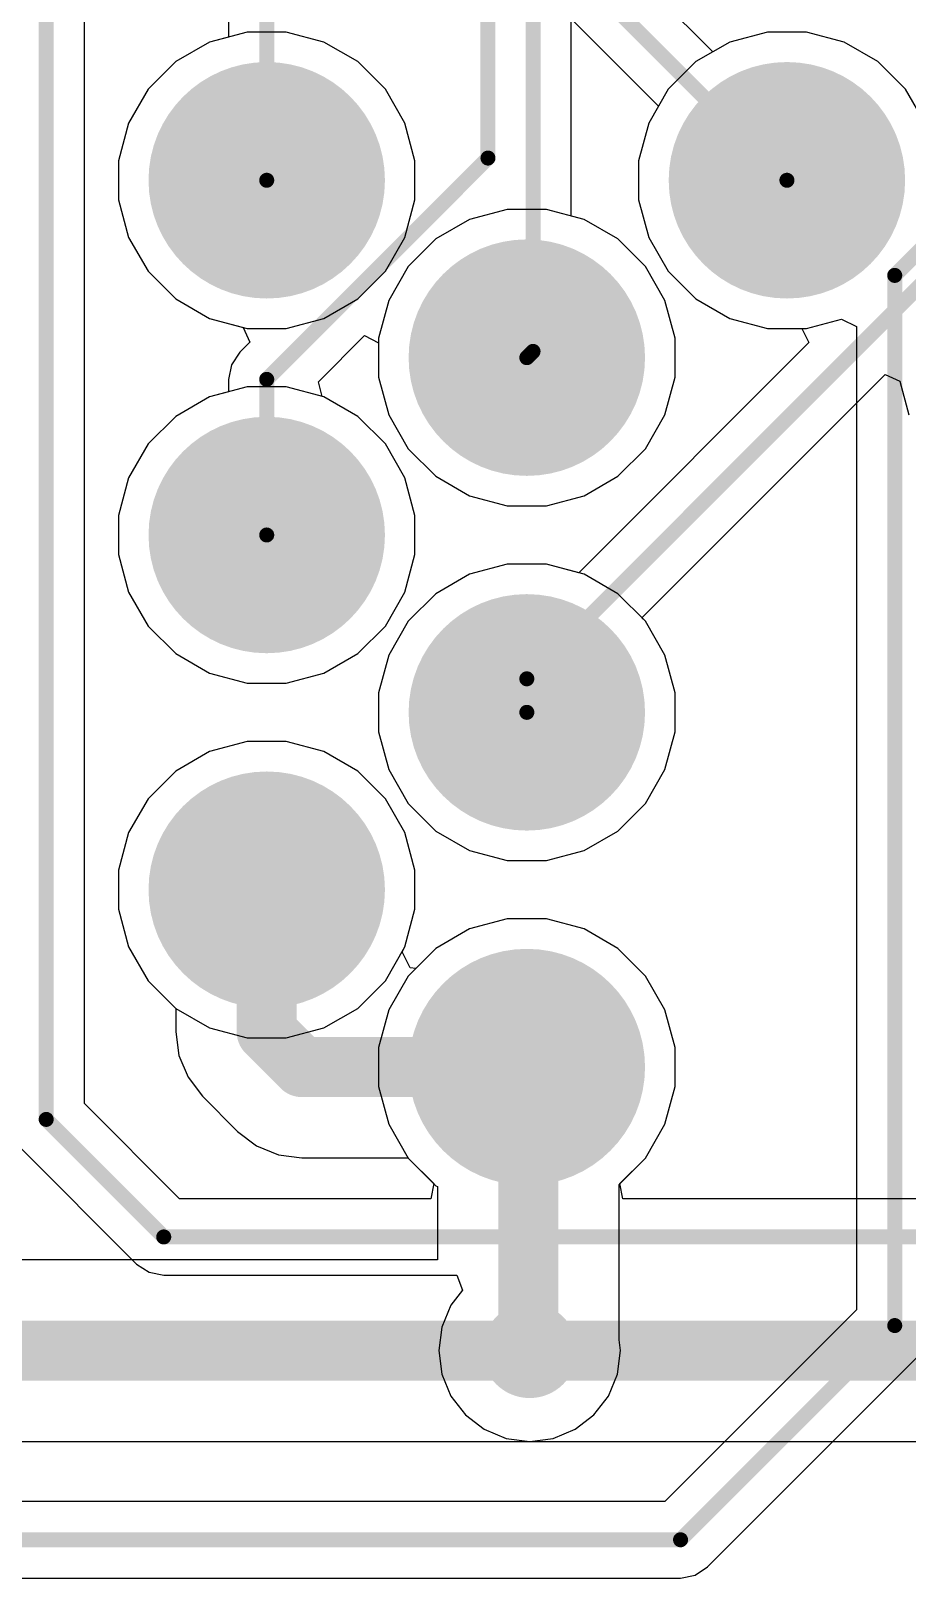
# Model space of a CAD drawing. Header units: millimetres. Extents: x 1 to 134, y -1 to 87.
# Drawn here: x 98.09 to 105.5, y 10.5 to 23.58 of the extents above; entities that cross this region are included whole.
import ezdxf

# ---------------------------------------------------------------- set-up
doc = ezdxf.new("R2010")
doc.units = ezdxf.units.MM
for name, color, linetype in [('BottomLayer', 5, 'Continuous'), ('BottomSolder', 6, 'Continuous'), ('MultiLayer', 9, 'Continuous'), ('PadHoleLayer', 156, 'Continuous'), ('TopLayer', 1, 'Continuous'), ('TopSolder', 216, 'Continuous'), ('ViaHoleLayer', 16, 'Continuous')]:
    doc.layers.add(name, color=color, linetype=linetype)

# ---------------------------------------------------------------- blocks, each defined once
blk = doc.blocks.new('1_1376430_8_1')
at = {"layer": 'BottomLayer'}
h = blk.add_hatch(color=5, dxfattribs=at)
edge = h.paths.add_edge_path()
edge.add_arc((32.5499349, 4.72499182), 1.00000054, 0, 360)
h = blk.add_hatch(color=5, dxfattribs=at)
edge = h.paths.add_edge_path()
edge.add_arc((36.9499261, 4.72499182), 1.00000054, 0, 360)
h = blk.add_hatch(color=5, dxfattribs=at)
edge = h.paths.add_edge_path()
edge.add_arc((34.7499305, 3.22499482), 1.00000054, 0, 360)
h = blk.add_hatch(color=5, dxfattribs=at)
edge = h.paths.add_edge_path()
edge.add_arc((32.5499349, 1.72499782), 1.00000054, 0, 360)
h = blk.add_hatch(color=5, dxfattribs=at)
edge = h.paths.add_edge_path()
edge.add_arc((34.7499305, 0.22500082), 1.00000054, 0, 360)
h = blk.add_hatch(color=5, dxfattribs=at)
edge = h.paths.add_edge_path()
edge.add_arc((32.5499349, -1.27499618), 1.00000054, 0, 360)
h = blk.add_hatch(color=5, dxfattribs=at)
edge = h.paths.add_edge_path()
edge.add_arc((34.7499305, -2.77499318), 1.00000054, 0, 360)
at = {"layer": 'BottomSolder'}
h = blk.add_hatch(color=6, dxfattribs=at)
edge = h.paths.add_edge_path()
edge.add_arc((32.5499349, 4.72499182), 1.00000054, 0, 360)
h = blk.add_hatch(color=6, dxfattribs=at)
edge = h.paths.add_edge_path()
edge.add_arc((36.9499261, 4.72499182), 1.00000054, 0, 360)
h = blk.add_hatch(color=6, dxfattribs=at)
edge = h.paths.add_edge_path()
edge.add_arc((34.7499305, 3.22499482), 1.00000054, 0, 360)
h = blk.add_hatch(color=6, dxfattribs=at)
edge = h.paths.add_edge_path()
edge.add_arc((32.5499349, 1.72499782), 1.00000054, 0, 360)
h = blk.add_hatch(color=6, dxfattribs=at)
edge = h.paths.add_edge_path()
edge.add_arc((34.7499305, 0.22500082), 1.00000054, 0, 360)
h = blk.add_hatch(color=6, dxfattribs=at)
edge = h.paths.add_edge_path()
edge.add_arc((32.5499349, -1.27499618), 1.00000054, 0, 360)
h = blk.add_hatch(color=6, dxfattribs=at)
edge = h.paths.add_edge_path()
edge.add_arc((34.7499305, -2.77499318), 1.00000054, 0, 360)
at = {"layer": 'MultiLayer'}
h = blk.add_hatch(color=9, dxfattribs=at)
edge = h.paths.add_edge_path()
edge.add_arc((32.5499349, 4.72499182), 1.00000054, 0, 360)
h = blk.add_hatch(color=9, dxfattribs=at)
edge = h.paths.add_edge_path()
edge.add_arc((36.9499261, 4.72499182), 1.00000054, 0, 360)
h = blk.add_hatch(color=9, dxfattribs=at)
edge = h.paths.add_edge_path()
edge.add_arc((34.7499305, 3.22499482), 1.00000054, 0, 360)
h = blk.add_hatch(color=9, dxfattribs=at)
edge = h.paths.add_edge_path()
edge.add_arc((32.5499349, 1.72499782), 1.00000054, 0, 360)
h = blk.add_hatch(color=9, dxfattribs=at)
edge = h.paths.add_edge_path()
edge.add_arc((34.7499305, 0.22500082), 1.00000054, 0, 360)
h = blk.add_hatch(color=9, dxfattribs=at)
edge = h.paths.add_edge_path()
edge.add_arc((32.5499349, -1.27499618), 1.00000054, 0, 360)
h = blk.add_hatch(color=9, dxfattribs=at)
edge = h.paths.add_edge_path()
edge.add_arc((34.7499305, -2.77499318), 1.00000054, 0, 360)
at = {"layer": 'PadHoleLayer'}
h = blk.add_hatch(color=156, dxfattribs=at)
edge = h.paths.add_edge_path()
edge.add_arc((32.5499349, 4.72499182), 0.60500006, 0, 360)
h = blk.add_hatch(color=156, dxfattribs=at)
edge = h.paths.add_edge_path()
edge.add_arc((36.9499261, 4.72499182), 0.60500006, 0, 360)
h = blk.add_hatch(color=156, dxfattribs=at)
edge = h.paths.add_edge_path()
edge.add_arc((34.7499305, 3.22499482), 0.60500006, 0, 360)
h = blk.add_hatch(color=156, dxfattribs=at)
edge = h.paths.add_edge_path()
edge.add_arc((32.5499349, 1.72499782), 0.60500006, 0, 360)
h = blk.add_hatch(color=156, dxfattribs=at)
edge = h.paths.add_edge_path()
edge.add_arc((34.7499305, 0.22500082), 0.60500006, 0, 360)
h = blk.add_hatch(color=156, dxfattribs=at)
edge = h.paths.add_edge_path()
edge.add_arc((32.5499349, -1.27499618), 0.60500006, 0, 360)
h = blk.add_hatch(color=156, dxfattribs=at)
edge = h.paths.add_edge_path()
edge.add_arc((34.7499305, -2.77499318), 0.60500006, 0, 360)
at = {"layer": 'TopLayer'}
h = blk.add_hatch(color=1, dxfattribs=at)
edge = h.paths.add_edge_path()
edge.add_arc((32.5499349, 4.72499182), 1.00000054, 0, 360)
h = blk.add_hatch(color=1, dxfattribs=at)
edge = h.paths.add_edge_path()
edge.add_arc((36.9499261, 4.72499182), 1.00000054, 0, 360)
h = blk.add_hatch(color=1, dxfattribs=at)
edge = h.paths.add_edge_path()
edge.add_arc((34.7499305, 3.22499482), 1.00000054, 0, 360)
h = blk.add_hatch(color=1, dxfattribs=at)
edge = h.paths.add_edge_path()
edge.add_arc((32.5499349, 1.72499782), 1.00000054, 0, 360)
h = blk.add_hatch(color=1, dxfattribs=at)
edge = h.paths.add_edge_path()
edge.add_arc((34.7499305, 0.22500082), 1.00000054, 0, 360)
h = blk.add_hatch(color=1, dxfattribs=at)
edge = h.paths.add_edge_path()
edge.add_arc((32.5499349, -1.27499618), 1.00000054, 0, 360)
h = blk.add_hatch(color=1, dxfattribs=at)
edge = h.paths.add_edge_path()
edge.add_arc((34.7499305, -2.77499318), 1.00000054, 0, 360)
at = {"layer": 'TopSolder'}
h = blk.add_hatch(color=216, dxfattribs=at)
edge = h.paths.add_edge_path()
edge.add_arc((32.5499349, 4.72499182), 1.00000054, 0, 360)
h = blk.add_hatch(color=216, dxfattribs=at)
edge = h.paths.add_edge_path()
edge.add_arc((36.9499261, 4.72499182), 1.00000054, 0, 360)
h = blk.add_hatch(color=216, dxfattribs=at)
edge = h.paths.add_edge_path()
edge.add_arc((34.7499305, 3.22499482), 1.00000054, 0, 360)
h = blk.add_hatch(color=216, dxfattribs=at)
edge = h.paths.add_edge_path()
edge.add_arc((32.5499349, 1.72499782), 1.00000054, 0, 360)
h = blk.add_hatch(color=216, dxfattribs=at)
edge = h.paths.add_edge_path()
edge.add_arc((34.7499305, 0.22500082), 1.00000054, 0, 360)
h = blk.add_hatch(color=216, dxfattribs=at)
edge = h.paths.add_edge_path()
edge.add_arc((32.5499349, -1.27499618), 1.00000054, 0, 360)
h = blk.add_hatch(color=216, dxfattribs=at)
edge = h.paths.add_edge_path()
edge.add_arc((34.7499305, -2.77499318), 1.00000054, 0, 360)

msp = doc.modelspace()

# ---------------------------------------------------------------- hatches: boundary and pattern name
at = {"layer": 'BottomLayer'}
h = msp.add_hatch(color=5, dxfattribs=at)
edge = h.paths.add_edge_path()
edge.add_arc((102.30896734, 12.4243973), 0.2999994, 0, 360)
at = {"layer": 'BottomSolder'}
h = msp.add_hatch(color=6, dxfattribs=at)
edge = h.paths.add_edge_path()
edge.add_arc((102.30896734, 12.4243973), 0.4015993999999999, 0, 360)
at = {"layer": 'TopLayer'}
h = msp.add_hatch(color=1, dxfattribs=at)
edge = h.paths.add_edge_path()
edge.add_arc((102.30896734, 12.4243973), 0.2999994, 0, 360)
at = {"layer": 'TopSolder'}
h = msp.add_hatch(color=216, dxfattribs=at)
edge = h.paths.add_edge_path()
edge.add_arc((102.30896734, 12.4243973), 0.4015993999999999, 0, 360)
at = {"layer": 'ViaHoleLayer'}
h = msp.add_hatch(color=16, dxfattribs=at)
edge = h.paths.add_edge_path()
edge.add_arc((102.30896734, 12.4243973), 0.1499997, 0, 360)

# ---------------------------------------------------------------- linework, layer by layer
at = {"layer": 'BottomLayer'}
for p, q in [((103.85697796, 23.4075351), (102.20312046, 25.0613926)), ((101.6504952, 24.69839866), (103.39916836, 22.9497255)), ((99.91964521999999, 23.5759752), (99.60071265999999, 23.4905169)), ((100.24982998, 23.5759752), (99.91964521999999, 23.5759752)), ((100.56876254, 23.4905169), (100.24982998, 23.5759752)), ((104.31963642, 23.5759752), (104.00070386, 23.4905169)), ((104.64982118, 23.5759752), (104.31963642, 23.5759752)), ((104.96875374, 23.4905169), (104.64982118, 23.5759752)), ((99.60071265999999, 23.4905169), (99.31476454, 23.32542452)), ((100.85471066, 23.32542452), (100.56876254, 23.4905169)), ((104.00070386, 23.4905169), (103.85697796, 23.4075351)), ((105.25470186, 23.32542452), (104.96875374, 23.4905169)), ((99.31476454, 23.32542452), (99.08128774, 23.09194772)), ((101.08818746, 23.09194772), (100.85471066, 23.32542452)), ((105.48817866, 23.09194772), (105.25470186, 23.32542452)), ((99.08128774, 23.09194772), (98.91619536, 22.8059996)), ((101.25327984, 22.8059996), (101.08818746, 23.09194772)), ((105.65327104, 22.8059996), (105.48817866, 23.09194772)), ((103.39916836, 22.9497255), (103.31618656, 22.8059996)), ((98.91619536, 22.8059996), (98.83073705999999, 22.48706704)), ((101.33873814, 22.48706704), (101.25327984, 22.8059996)), ((103.31618656, 22.8059996), (103.23072826, 22.48706704)), ((98.83073705999999, 22.48706704), (98.83073705999999, 22.15688228)), ((101.33873814, 22.15688228), (101.33873814, 22.48706704)), ((103.23072826, 22.48706704), (103.23072826, 22.15688228)), ((98.83073705999999, 22.15688228), (98.91619536, 21.83794972)), ((101.25327984, 21.83794972), (101.33873814, 22.15688228)), ((103.23072826, 22.15688228), (103.31618656, 21.83794972)), ((101.80070826, 21.9905199), (101.51476014, 21.82542752)), ((102.11964082, 22.0759782), (101.80070826, 21.9905199)), ((102.44982558, 22.0759782), (102.11964082, 22.0759782)), ((102.76875814, 21.9905199), (102.44982558, 22.0759782)), ((103.05470626, 21.82542752), (102.76875814, 21.9905199)), ((98.91619536, 21.83794972), (99.08128774, 21.5520016)), ((101.08818746, 21.5520016), (101.25327984, 21.83794972)), ((101.51476014, 21.82542752), (101.28128334, 21.59195072)), ((103.28818306, 21.59195072), (103.05470626, 21.82542752)), ((103.31618656, 21.83794972), (103.48127894, 21.5520016)), ((101.28128334, 21.59195072), (101.11619096, 21.3060026)), ((103.45327544, 21.3060026), (103.28818306, 21.59195072)), ((99.08128774, 21.5520016), (99.31476454, 21.3185248)), ((100.85471066, 21.3185248), (101.08818746, 21.5520016)), ((103.48127894, 21.5520016), (103.71475574, 21.3185248)), ((99.31476454, 21.3185248), (99.60071265999999, 21.15343242)), ((100.56876254, 21.15343242), (100.85471066, 21.3185248)), ((101.11619096, 21.3060026), (101.03073266, 20.98707004)), ((103.53873374, 20.98707004), (103.45327544, 21.3060026)), ((103.71475574, 21.3185248), (104.00070386, 21.15343242)), ((99.60071265999999, 21.15343242), (99.91964521999999, 21.06797412)), ((99.91964521999999, 21.06797412), (100.24982998, 21.06797412)), ((100.24982998, 21.06797412), (100.56876254, 21.15343242)), ((104.00070386, 21.15343242), (104.31963642, 21.06797412)), ((104.31963642, 21.06797412), (104.64982118, 21.06797412)), ((104.64982118, 21.06797412), (104.9460436, 21.14734658)), ((104.9460436, 21.14734658), (105.07304614, 21.08556362)), ((105.07304614, 21.08556362), (105.07304614, 12.77005574)), ((101.03073266, 20.98707004), (101.03073266, 20.65688528)), ((103.53873374, 20.65688528), (103.53873374, 20.98707004)), ((99.91964521999999, 20.5759812), (99.60071265999999, 20.4905229)), ((100.24982998, 20.5759812), (99.91964521999999, 20.5759812)), ((100.56876254, 20.4905229), (100.24982998, 20.5759812)), ((101.03073266, 20.65688528), (101.11619096, 20.33795272)), ((103.45327544, 20.33795272), (103.53873374, 20.65688528)), ((99.60071265999999, 20.4905229), (99.31476454, 20.32543052)), ((100.85471066, 20.32543052), (100.56876254, 20.4905229)), ((99.31476454, 20.32543052), (99.08128774, 20.09195372)), ((101.08818746, 20.09195372), (100.85471066, 20.32543052)), ((101.11619096, 20.33795272), (101.28128334, 20.0520046)), ((103.28818306, 20.0520046), (103.45327544, 20.33795272)), ((99.08128774, 20.09195372), (98.91619536, 19.8060056)), ((101.25327984, 19.8060056), (101.08818746, 20.09195372)), ((101.28128334, 20.0520046), (101.51476014, 19.8185278)), ((103.05470626, 19.8185278), (103.28818306, 20.0520046)), ((98.91619536, 19.8060056), (98.83073705999999, 19.48707304)), ((101.33873814, 19.48707304), (101.25327984, 19.8060056)), ((101.51476014, 19.8185278), (101.80070826, 19.65343542)), ((102.76875814, 19.65343542), (103.05470626, 19.8185278)), ((101.80070826, 19.65343542), (102.11964082, 19.56797712)), ((102.44982558, 19.56797712), (102.76875814, 19.65343542)), ((102.11964082, 19.56797712), (102.44982558, 19.56797712)), ((98.83073705999999, 19.48707304), (98.83073705999999, 19.15688828)), ((101.33873814, 19.15688828), (101.33873814, 19.48707304)), ((98.83073705999999, 19.15688828), (98.91619536, 18.83795572)), ((101.25327984, 18.83795572), (101.33873814, 19.15688828)), ((101.80070826, 18.9905259), (101.51476014, 18.82543352)), ((102.11964082, 19.0759842), (101.80070826, 18.9905259)), ((102.44982558, 19.0759842), (102.11964082, 19.0759842)), ((102.76875814, 18.9905259), (102.44982558, 19.0759842)), ((103.05470626, 18.82543352), (102.76875814, 18.9905259)), ((98.91619536, 18.83795572), (99.08128774, 18.5520076)), ((101.08818746, 18.5520076), (101.25327984, 18.83795572)), ((101.51476014, 18.82543352), (101.28128334, 18.59195672)), ((103.28818306, 18.59195672), (103.05470626, 18.82543352)), ((101.28128334, 18.59195672), (101.11619096, 18.3060086)), ((103.45327544, 18.3060086), (103.28818306, 18.59195672)), ((99.08128774, 18.5520076), (99.31476454, 18.3185308)), ((100.85471066, 18.3185308), (101.08818746, 18.5520076)), ((99.31476454, 18.3185308), (99.60071265999999, 18.15343842)), ((100.56876254, 18.15343842), (100.85471066, 18.3185308)), ((101.11619096, 18.3060086), (101.03073266, 17.98707604)), ((103.53873374, 17.98707604), (103.45327544, 18.3060086)), ((99.60071265999999, 18.15343842), (99.91964521999999, 18.06798012)), ((99.91964521999999, 18.06798012), (100.24982998, 18.06798012)), ((100.24982998, 18.06798012), (100.56876254, 18.15343842)), ((101.03073266, 17.98707604), (101.03073266, 17.65689128)), ((103.53873374, 17.65689128), (103.53873374, 17.98707604)), ((99.91964521999999, 17.5759872), (99.60071265999999, 17.4905289)), ((100.24982998, 17.5759872), (99.91964521999999, 17.5759872)), ((100.56876254, 17.4905289), (100.24982998, 17.5759872)), ((101.03073266, 17.65689128), (101.11619096, 17.33795872)), ((103.45327544, 17.33795872), (103.53873374, 17.65689128)), ((99.60071265999999, 17.4905289), (99.31476454, 17.32543652)), ((100.85471066, 17.32543652), (100.56876254, 17.4905289)), ((99.31476454, 17.32543652), (99.08128774, 17.09195972)), ((101.08818746, 17.09195972), (100.85471066, 17.32543652)), ((101.11619096, 17.33795872), (101.28128334, 17.0520106)), ((103.28818306, 17.0520106), (103.45327544, 17.33795872)), ((99.08128774, 17.09195972), (98.91619536, 16.8060116)), ((101.25327984, 16.8060116), (101.08818746, 17.09195972)), ((101.28128334, 17.0520106), (101.51476014, 16.8185338)), ((103.05470626, 16.8185338), (103.28818306, 17.0520106)), ((98.91619536, 16.8060116), (98.83073705999999, 16.48707904)), ((101.33873814, 16.48707904), (101.25327984, 16.8060116)), ((101.51476014, 16.8185338), (101.80070826, 16.65344142)), ((102.76875814, 16.65344142), (103.05470626, 16.8185338)), ((101.80070826, 16.65344142), (102.11964082, 16.56798312)), ((102.44982558, 16.56798312), (102.76875814, 16.65344142)), ((98.83073705999999, 16.48707904), (98.83073705999999, 16.15689428)), ((101.33873814, 16.15689428), (101.33873814, 16.48707904)), ((102.11964082, 16.56798312), (102.44982558, 16.56798312)), ((98.83073705999999, 16.15689428), (98.91619536, 15.83796172)), ((101.25327984, 15.83796172), (101.33873814, 16.15689428)), ((101.80070826, 15.9905319), (101.51476014, 15.82543952)), ((102.11964082, 16.0759902), (101.80070826, 15.9905319)), ((102.44982558, 16.0759902), (102.11964082, 16.0759902)), ((102.76875814, 15.9905319), (102.44982558, 16.0759902)), ((103.05470626, 15.82543952), (102.76875814, 15.9905319)), ((98.91619536, 15.83796172), (99.08128774, 15.5520136)), ((101.08818746, 15.5520136), (101.25327984, 15.83796172)), ((101.51476014, 15.82543952), (101.28128334, 15.59196272)), ((103.28818306, 15.59196272), (103.05470626, 15.82543952)), ((101.28128334, 15.59196272), (101.11619096, 15.3060146)), ((103.45327544, 15.3060146), (103.28818306, 15.59196272)), ((99.08128774, 15.5520136), (99.31476454, 15.3185368)), ((100.85471066, 15.3185368), (101.08818746, 15.5520136)), ((99.31476454, 15.3185368), (99.60071265999999, 15.15344442)), ((100.56876254, 15.15344442), (100.85471066, 15.3185368)), ((101.11619096, 15.3060146), (101.03073266, 14.98708204)), ((103.53873374, 14.98708204), (103.45327544, 15.3060146)), ((99.60071265999999, 15.15344442), (99.91964521999999, 15.06798612)), ((99.91964521999999, 15.06798612), (100.24982998, 15.06798612)), ((100.24982998, 15.06798612), (100.56876254, 15.15344442)), ((101.03073266, 14.98708204), (101.03073266, 14.65689728)), ((103.53873374, 14.65689728), (103.53873374, 14.98708204)), ((101.03073266, 14.65689728), (101.11619096, 14.33796472)), ((103.45327544, 14.33796472), (103.53873374, 14.65689728)), ((101.11619096, 14.33796472), (101.28128334, 14.0520166)), ((103.28818306, 14.0520166), (103.45327544, 14.33796472)), ((101.28128334, 14.0520166), (101.51476014, 13.8185398)), ((103.06542506, 13.8292586), (103.28818306, 14.0520166)), ((101.51476014, 13.8185398), (101.52827294, 13.81073692)), ((101.52827294, 13.81073692), (101.52827294, 13.19297336)), ((103.06542506, 12.51644944), (103.06542506, 13.8292586)), ((101.52827294, 13.19297336), (95.63011861999999, 13.19297336)), ((105.07304614, 12.77005574), (103.45090816, 11.14791776)), ((103.0775434, 12.4243973), (103.06542506, 12.51644944)), ((103.051356, 12.22547466), (103.0775434, 12.4243973)), ((103.8139021, 10.5952925), (105.6256714, 12.4070618)), ((102.97457434, 12.040108), (103.051356, 12.22547466)), ((102.85243336, 11.88093128), (102.97457434, 12.040108)), ((102.69325664, 11.7587903), (102.85243336, 11.88093128)), ((84.26922694, 11.65582124), (102.30896734, 11.65582124)), ((102.30896734, 11.65582124), (102.50788998, 11.68200864)), ((102.50788998, 11.68200864), (102.69325664, 11.7587903)), ((103.45090816, 11.14791776), (81.74049184, 11.14791776)), ((81.6064027, 10.50047684), (103.5849973, 10.50047684)), ((103.5849973, 10.50047684), (103.70888072, 10.52511738)), ((103.70888072, 10.52511738), (103.8139021, 10.5952925))]:
    msp.add_line(p, q, dxfattribs=at)
for points, const_width in [([(101.8794, 24.92730346), (104.4847288, 22.32197466)], 0.127), ([(105.3967666, 21.51740934), (108.5088, 24.62944274)], 0.127), ([(105.3967666, 12.6359666), (105.3967666, 21.51740934)], 0.127), ([(102.2847332, 14.82198966), (102.296849, 14.80987386)], 0.508), ([(102.296849, 12.43651564), (102.296849, 14.80987386)], 0.508), ([(103.5849973, 10.8241973), (105.3967666, 12.6359666)], 0.127), ([(84.26922694, 12.4243973), (102.30896734, 12.4243973)], 0.508), ([(102.296849, 12.43651564), (102.30896734, 12.4243973)], 0.508), ([(81.6064027, 10.8241973), (103.5849973, 10.8241973)], 0.127)]:
    msp.add_lwpolyline(points, dxfattribs=dict(at, const_width=const_width))
for points, const_width in [([(104.4529788, 22.32197466, 1), (104.5164788, 22.32197466, 1)], 0.0635), ([(105.3650166, 21.51740934, 1), (105.4285166, 21.51740934, 1)], 0.0635), ([(105.3650166, 21.51740934, 1), (105.4285166, 21.51740934, 1)], 0.0635), ([(102.1577332, 14.82198966, 1), (102.4117332, 14.82198966, 1)], 0.254), ([(102.169849, 14.80987386, 1), (102.423849, 14.80987386, 1)], 0.254), ([(102.169849, 14.80987386, 1), (102.423849, 14.80987386, 1)], 0.254), ([(105.3650166, 12.6359666, 1), (105.4285166, 12.6359666, 1)], 0.0635), ([(105.3650166, 12.6359666, 1), (105.4285166, 12.6359666, 1)], 0.0635), ([(102.169849, 12.43651564, 1), (102.423849, 12.43651564, 1)], 0.254), ([(102.169849, 12.43651564, 1), (102.423849, 12.43651564, 1)], 0.254), ([(102.18196734, 12.4243973, 1), (102.43596734, 12.4243973, 1)], 0.254), ([(102.18196734, 12.4243973, 1), (102.43596734, 12.4243973, 1)], 0.254), ([(103.5532473, 10.8241973, 1), (103.6167473, 10.8241973, 1)], 0.0635), ([(103.5532473, 10.8241973, 1), (103.6167473, 10.8241973, 1)], 0.0635)]:
    msp.add_lwpolyline(points, format="xyb", close=True, dxfattribs=dict(at, const_width=const_width))
at = {"layer": 'TopLayer'}
for p, q in [((98.54304142, 14.51357778), (98.54304142, 24.74464952)), ((102.660958, 22.01940478), (102.660958, 24.80638168)), ((99.76101713999999, 23.69260946), (99.76101713999999, 23.53347084)), ((104.31963642, 23.5759752), (104.00070386, 23.4905169)), ((104.64982118, 23.5759752), (104.31963642, 23.5759752)), ((104.96875374, 23.4905169), (104.64982118, 23.5759752)), ((99.60071265999999, 23.4905169), (99.31476454, 23.32542452)), ((99.76101713999999, 23.53347084), (99.60071265999999, 23.4905169)), ((104.00070386, 23.4905169), (103.71475574, 23.32542452)), ((105.25470186, 23.32542452), (104.96875374, 23.4905169)), ((99.31476454, 23.32542452), (99.08128774, 23.09194772)), ((103.71475574, 23.32542452), (103.48127894, 23.09194772)), ((105.48817866, 23.09194772), (105.25470186, 23.32542452)), ((99.08128774, 23.09194772), (98.91619536, 22.8059996)), ((103.48127894, 23.09194772), (103.31618656, 22.8059996)), ((105.65327104, 22.8059996), (105.48817866, 23.09194772)), ((98.91619536, 22.8059996), (98.83073705999999, 22.48706704)), ((103.31618656, 22.8059996), (103.23072826, 22.48706704)), ((98.83073705999999, 22.48706704), (98.83073705999999, 22.15688228)), ((103.23072826, 22.48706704), (103.23072826, 22.15688228)), ((98.83073705999999, 22.15688228), (98.91619536, 21.83794972)), ((103.23072826, 22.15688228), (103.31618656, 21.83794972)), ((102.76875814, 21.9905199), (102.660958, 22.01940478)), ((103.05470626, 21.82542752), (102.76875814, 21.9905199)), ((98.91619536, 21.83794972), (99.08128774, 21.5520016)), ((103.28818306, 21.59195072), (103.05470626, 21.82542752)), ((103.31618656, 21.83794972), (103.48127894, 21.5520016)), ((103.45327544, 21.3060026), (103.28818306, 21.59195072)), ((99.08128774, 21.5520016), (99.31476454, 21.3185248)), ((103.48127894, 21.5520016), (103.71475574, 21.3185248)), ((99.31476454, 21.3185248), (99.60071265999999, 21.15343242)), ((103.53873374, 20.98707004), (103.45327544, 21.3060026)), ((103.71475574, 21.3185248), (104.00070386, 21.15343242)), ((99.60071265999999, 21.15343242), (99.88596736, 21.07699874)), ((99.88596736, 21.07699874), (99.94101678, 20.95244222)), ((104.00070386, 21.15343242), (104.31963642, 21.06797412)), ((104.31963642, 21.06797412), (104.6096841, 21.06797412)), ((104.6096841, 21.06797412), (104.67110638, 20.94979046)), ((99.94101678, 20.95244222), (99.85583279999999, 20.86725824)), ((100.5213001, 20.61710634), (100.912549, 21.00835524)), ((100.912549, 21.00835524), (101.03073266, 20.94693296)), ((101.03073266, 20.94693296), (101.03073266, 20.65688528)), ((104.67110638, 20.94979046), (102.72386872, 19.0025528)), ((103.53873374, 20.65688528), (103.53873374, 20.98707004)), ((99.85583279999999, 20.86725824), (99.78565768, 20.76223686)), ((99.78565768, 20.76223686), (99.76101713999999, 20.63835344)), ((103.25853618, 18.62160106), (105.31519196, 20.67825684)), ((105.31519196, 20.67825684), (105.43974848, 20.62320742)), ((99.76101713999999, 20.63835344), (99.76101713999999, 20.53347684)), ((100.55417024, 20.49443196), (100.5213001, 20.61710634)), ((101.03073266, 20.65688528), (101.11619096, 20.33795272)), ((103.45327544, 20.33795272), (103.53873374, 20.65688528)), ((105.43974848, 20.62320742), (105.51618216, 20.33795272)), ((99.60071265999999, 20.4905229), (99.31476454, 20.32543052)), ((99.76101713999999, 20.53347684), (99.60071265999999, 20.4905229)), ((100.56876254, 20.4905229), (100.55417024, 20.49443196)), ((100.85471066, 20.32543052), (100.56876254, 20.4905229)), ((99.31476454, 20.32543052), (99.08128774, 20.09195372)), ((101.08818746, 20.09195372), (100.85471066, 20.32543052)), ((101.11619096, 20.33795272), (101.28128334, 20.0520046)), ((103.28818306, 20.0520046), (103.45327544, 20.33795272)), ((99.08128774, 20.09195372), (98.91619536, 19.8060056)), ((101.25327984, 19.8060056), (101.08818746, 20.09195372)), ((101.28128334, 20.0520046), (101.51476014, 19.8185278)), ((103.05470626, 19.8185278), (103.28818306, 20.0520046)), ((98.91619536, 19.8060056), (98.83073705999999, 19.48707304)), ((101.33873814, 19.48707304), (101.25327984, 19.8060056)), ((101.51476014, 19.8185278), (101.80070826, 19.65343542)), ((102.76875814, 19.65343542), (103.05470626, 19.8185278)), ((101.80070826, 19.65343542), (102.11964082, 19.56797712)), ((102.44982558, 19.56797712), (102.76875814, 19.65343542)), ((102.11964082, 19.56797712), (102.44982558, 19.56797712)), ((98.83073705999999, 19.48707304), (98.83073705999999, 19.15688828)), ((101.33873814, 19.15688828), (101.33873814, 19.48707304)), ((98.83073705999999, 19.15688828), (98.91619536, 18.83795572)), ((101.25327984, 18.83795572), (101.33873814, 19.15688828)), ((101.80070826, 18.9905259), (101.51476014, 18.82543352)), ((102.11964082, 19.0759842), (101.80070826, 18.9905259)), ((102.44982558, 19.0759842), (102.11964082, 19.0759842)), ((102.72386872, 19.0025528), (102.44982558, 19.0759842)), ((98.91619536, 18.83795572), (99.08128774, 18.5520076)), ((101.08818746, 18.5520076), (101.25327984, 18.83795572)), ((101.51476014, 18.82543352), (101.28128334, 18.59195672)), ((101.28128334, 18.59195672), (101.11619096, 18.3060086)), ((103.28818306, 18.59195672), (103.25853618, 18.62160106)), ((103.45327544, 18.3060086), (103.28818306, 18.59195672)), ((99.08128774, 18.5520076), (99.31476454, 18.3185308)), ((100.85471066, 18.3185308), (101.08818746, 18.5520076)), ((99.31476454, 18.3185308), (99.60071265999999, 18.15343842)), ((100.56876254, 18.15343842), (100.85471066, 18.3185308)), ((101.11619096, 18.3060086), (101.03073266, 17.98707604)), ((103.53873374, 17.98707604), (103.45327544, 18.3060086)), ((99.60071265999999, 18.15343842), (99.91964521999999, 18.06798012)), ((99.91964521999999, 18.06798012), (100.24982998, 18.06798012)), ((100.24982998, 18.06798012), (100.56876254, 18.15343842)), ((101.03073266, 17.98707604), (101.03073266, 17.65689128)), ((103.53873374, 17.65689128), (103.53873374, 17.98707604)), ((99.91964521999999, 17.5759872), (99.60071265999999, 17.4905289)), ((100.24982998, 17.5759872), (99.91964521999999, 17.5759872)), ((100.56876254, 17.4905289), (100.24982998, 17.5759872)), ((101.03073266, 17.65689128), (101.11619096, 17.33795872)), ((103.45327544, 17.33795872), (103.53873374, 17.65689128)), ((99.60071265999999, 17.4905289), (99.31476454, 17.32543652)), ((100.85471066, 17.32543652), (100.56876254, 17.4905289)), ((99.31476454, 17.32543652), (99.08128774, 17.09195972)), ((101.08818746, 17.09195972), (100.85471066, 17.32543652)), ((101.11619096, 17.33795872), (101.28128334, 17.0520106)), ((103.28818306, 17.0520106), (103.45327544, 17.33795872)), ((99.08128774, 17.09195972), (98.91619536, 16.8060116)), ((101.25327984, 16.8060116), (101.08818746, 17.09195972)), ((101.28128334, 17.0520106), (101.51476014, 16.8185338)), ((103.05470626, 16.8185338), (103.28818306, 17.0520106)), ((98.91619536, 16.8060116), (98.83073705999999, 16.48707904)), ((101.33873814, 16.48707904), (101.25327984, 16.8060116)), ((101.51476014, 16.8185338), (101.80070826, 16.65344142)), ((102.76875814, 16.65344142), (103.05470626, 16.8185338)), ((101.80070826, 16.65344142), (102.11964082, 16.56798312)), ((102.44982558, 16.56798312), (102.76875814, 16.65344142)), ((98.83073705999999, 16.48707904), (98.83073705999999, 16.15689428)), ((101.33873814, 16.15689428), (101.33873814, 16.48707904)), ((102.11964082, 16.56798312), (102.44982558, 16.56798312)), ((98.83073705999999, 16.15689428), (98.91619536, 15.83796172)), ((101.25327984, 15.83796172), (101.33873814, 16.15689428)), ((101.80070826, 15.9905319), (101.51476014, 15.82543952)), ((102.11964082, 16.0759902), (101.80070826, 15.9905319)), ((102.44982558, 16.0759902), (102.11964082, 16.0759902)), ((102.76875814, 15.9905319), (102.44982558, 16.0759902)), ((103.05470626, 15.82543952), (102.76875814, 15.9905319)), ((98.91619536, 15.83796172), (99.08128774, 15.5520136)), ((101.2302268, 15.79803038), (101.25327984, 15.83796172)), ((101.29844358, 15.6621861), (101.2302268, 15.79803038)), ((101.51476014, 15.82543952), (101.34595174, 15.65663112)), ((103.28818306, 15.59196272), (103.05470626, 15.82543952)), ((101.34595174, 15.65663112), (101.29844358, 15.6621861)), ((103.45327544, 15.3060146), (103.28818306, 15.59196272)), ((99.08128774, 15.5520136), (99.31476454, 15.3185368)), ((99.31476454, 15.3185368), (99.31616154, 15.31772908)), ((99.31616154, 15.31772908), (99.31616154, 15.11957098)), ((103.53873374, 14.98708204), (103.45327544, 15.3060146)), ((99.31616154, 15.11957098), (99.34234894, 14.92064834)), ((99.34234894, 14.92064834), (99.41913059999999, 14.73528168)), ((103.53873374, 14.65689728), (103.53873374, 14.98708204)), ((99.41913059999999, 14.73528168), (99.54127157999999, 14.57610496)), ((103.45327544, 14.33796472), (103.53873374, 14.65689728)), ((99.54127157999999, 14.57610496), (99.83884528, 14.2785338)), ((99.34753816, 13.70908104), (98.54304142, 14.51357778)), ((99.83884528, 14.2785338), (99.83885289999999, 14.27852364)), ((99.83885289999999, 14.27852364), (99.99802962, 14.15638266)), ((103.28818306, 14.0520166), (103.45327544, 14.33796472)), ((97.99041616, 14.15058384), (98.98454421999999, 13.15645578)), ((99.99802962, 14.15638266), (100.18339628, 14.079601)), ((100.18339628, 14.079601), (100.38231892, 14.0534136)), ((100.38231892, 14.0534136), (101.28047562, 14.0534136)), ((101.28047562, 14.0534136), (101.28128334, 14.0520166)), ((101.28128334, 14.0520166), (101.4972189, 13.83608104)), ((103.0722475, 13.83608104), (103.28818306, 14.0520166)), ((101.4972189, 13.83608104), (101.47241072, 13.70908104)), ((103.09705568, 13.70908104), (103.0722475, 13.83608104)), ((101.47241072, 13.70908104), (99.34753816, 13.70908104)), ((109.51399484, 13.70908104), (103.09705568, 13.70908104)), ((98.98454421999999, 13.15645578), (99.0895656, 13.08628066)), ((99.0895656, 13.08628066), (99.21344902, 13.06164012)), ((99.21344902, 13.06164012), (101.69326118, 13.06164012)), ((101.69326118, 13.06164012), (101.74000734, 12.93464012)), ((101.74000734, 12.93464012), (101.64336034, 12.80868406)), ((101.64336034, 12.80868406), (101.56657868, 12.62331994)), ((101.56657868, 12.62331994), (101.54039128, 12.4243973)), ((101.54039128, 12.4243973), (101.56657868, 12.22547466)), ((101.56657868, 12.22547466), (101.64336034, 12.04011054)), ((101.64336034, 12.04011054), (101.76550132, 11.88093128)), ((101.76550132, 11.88093128), (101.92468058, 11.7587903)), ((101.92468058, 11.7587903), (102.1100447, 11.68200864)), ((102.1100447, 11.68200864), (102.30896734, 11.65582124)), ((102.30896734, 11.65582124), (112.41741296, 11.65582124))]:
    msp.add_line(p, q, dxfattribs=at)
for points, const_width in [([(101.95623754, 22.50985338), (101.95623754, 28.08741906)], 0.127), ([(102.33723754, 20.874482), (102.33723754, 27.78823754)], 0.127), ([(98.21932095999999, 14.37948864), (98.21932095999999, 26.47707938)], 0.127), ([(102.2847332, 18.10560768), (108.5088, 24.32967448)], 0.127), ([(100.0847376, 22.32197466), (100.0847376, 23.8266986)], 0.127), ([(100.0847376, 20.63835344), (101.95623754, 22.50985338)], 0.127), ([(102.2847332, 20.82197766), (102.33723754, 20.874482)], 0.127), ([(100.0847376, 19.32198066), (100.0847376, 20.63835344)], 0.127), ([(102.2847332, 17.82198366), (102.2847332, 18.10560768)], 0.127), ([(100.0847376, 15.11957098), (100.0847376, 16.32198666)], 0.508), ([(100.0847376, 16.32198666), (100.35816352, 16.04856074)], 0.508), ([(100.0847376, 15.11957098), (100.38231892, 14.82198966)], 0.508), ([(100.38231892, 14.82198966), (102.2847332, 14.82198966)], 0.508), ([(98.21932095999999, 14.37948864), (99.21344902, 13.38536058)], 0.127), ([(99.21344902, 13.38536058), (109.64808398, 13.38536058)], 0.127), ([(102.30896734, 12.4243973), (121.6446005, 12.4243973)], 0.508)]:
    msp.add_lwpolyline(points, dxfattribs=dict(at, const_width=const_width))
for points, const_width in [([(101.92448754, 22.50985338, 1), (101.98798754, 22.50985338, 1)], 0.0635), ([(101.92448754, 22.50985338, 1), (101.98798754, 22.50985338, 1)], 0.0635), ([(100.0529876, 22.32197466, 1), (100.1164876, 22.32197466, 1)], 0.0635), ([(102.30548754, 20.874482, 1), (102.36898754, 20.874482, 1)], 0.0635), ([(102.30548754, 20.874482, 1), (102.36898754, 20.874482, 1)], 0.0635), ([(102.2529832, 20.82197766, 1), (102.3164832, 20.82197766, 1)], 0.0635), ([(100.0529876, 20.63835344, 1), (100.1164876, 20.63835344, 1)], 0.0635), ([(100.0529876, 20.63835344, 1), (100.1164876, 20.63835344, 1)], 0.0635), ([(100.0529876, 19.32198066, 1), (100.1164876, 19.32198066, 1)], 0.0635), ([(102.2529832, 18.10560768, 1), (102.3164832, 18.10560768, 1)], 0.0635), ([(102.2529832, 18.10560768, 1), (102.3164832, 18.10560768, 1)], 0.0635), ([(102.2529832, 17.82198366, 1), (102.3164832, 17.82198366, 1)], 0.0635), ([(99.9577376, 16.32198666, 1), (100.2117376, 16.32198666, 1)], 0.254), ([(99.9577376, 16.32198666, 1), (100.2117376, 16.32198666, 1)], 0.254), ([(100.23116352, 16.04856074, 1), (100.48516352, 16.04856074, 1)], 0.254), ([(99.9577376, 15.11957098, 1), (100.2117376, 15.11957098, 1)], 0.254), ([(99.9577376, 15.11957098, 1), (100.2117376, 15.11957098, 1)], 0.254), ([(100.25531892, 14.82198966, 1), (100.50931892, 14.82198966, 1)], 0.254), ([(100.25531892, 14.82198966, 1), (100.50931892, 14.82198966, 1)], 0.254), ([(102.1577332, 14.82198966, 1), (102.4117332, 14.82198966, 1)], 0.254), ([(98.18757096, 14.37948864, 1), (98.25107095999999, 14.37948864, 1)], 0.0635), ([(98.18757096, 14.37948864, 1), (98.25107095999999, 14.37948864, 1)], 0.0635), ([(99.18169902, 13.38536058, 1), (99.24519901999999, 13.38536058, 1)], 0.0635), ([(99.18169902, 13.38536058, 1), (99.24519901999999, 13.38536058, 1)], 0.0635), ([(102.18196734, 12.4243973, 1), (102.43596734, 12.4243973, 1)], 0.254)]:
    msp.add_lwpolyline(points, format="xyb", close=True, dxfattribs=dict(at, const_width=const_width))

# ---------------------------------------------------------------- block references
msp.add_blockref('1_1376430_8_1', (67.53480269999999, 17.59698284))

doc.saveas('drawing.dxf')
